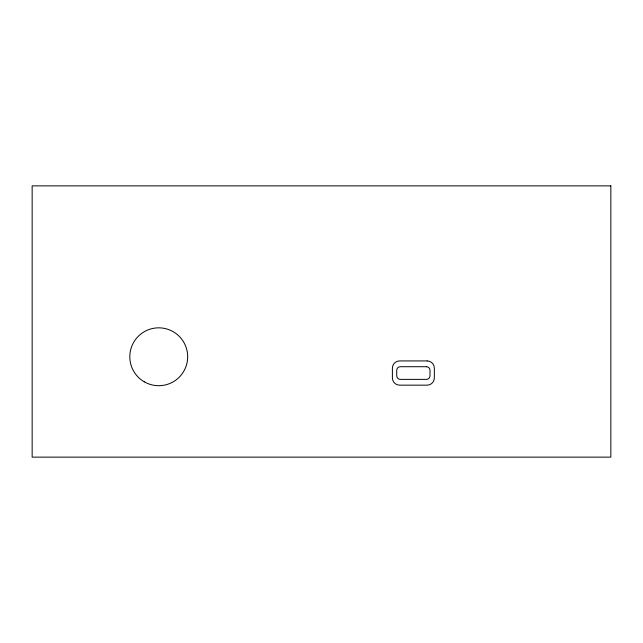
<?xml version="1.0" encoding="UTF-8"?>
<svg xmlns="http://www.w3.org/2000/svg" width="643" height="643" viewBox="0 0 643 643"><rect width="100%" height="100%" fill="white"/><g stroke="black" fill="none" stroke-linecap="round" stroke-linejoin="round"><path stroke-width="0.96" d="M610.85 185.867L32.15 185.867L32.15 457.133L610.85 457.133L610.85 185.867M427.113 360.924L399.624 360.924A7.234 7.234 0 0 0 392.391 368.158L392.391 377.923A7.234 7.234 0 0 0 399.624 385.157L427.113 385.157A7.234 7.234 0 0 0 434.346 377.923L434.346 368.158A7.234 7.234 0 0 0 427.113 360.924M426.389 366.711L400.348 366.711A3.617 3.617 0 0 0 396.731 370.328L396.731 375.753A3.617 3.617 0 0 0 400.348 379.37L426.389 379.37A3.617 3.617 0 0 0 430.006 375.753L430.006 370.328A3.617 3.617 0 0 0 426.389 366.711M144.273 381.821A28.935 28.935 0 0 0 187.676 356.769A28.935 28.935 0 0 0 144.273 331.708A28.935 28.935 0 0 0 144.273 381.821"/></g></svg>
